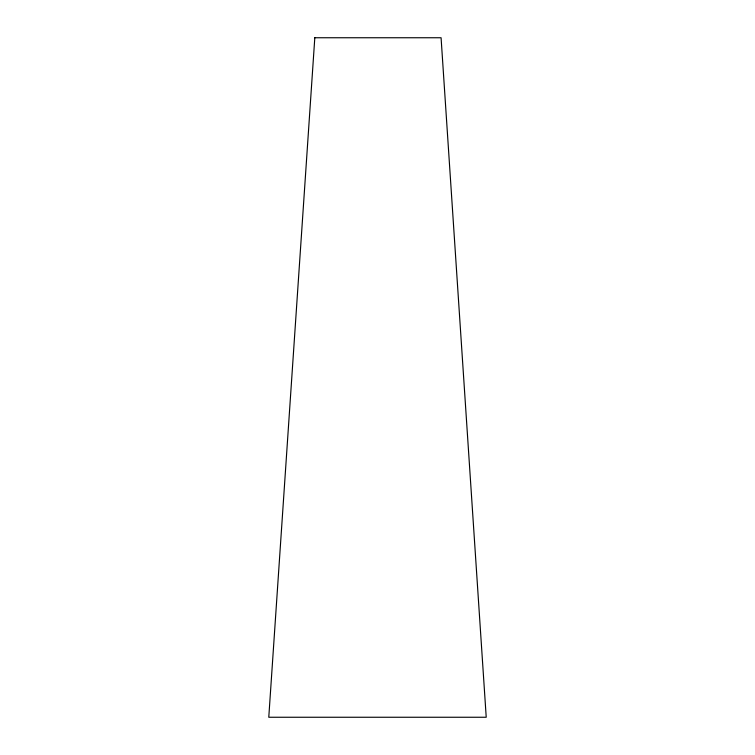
<?xml version="1.0" encoding="UTF-8"?>
<svg xmlns="http://www.w3.org/2000/svg" width="755" height="755" viewBox="0 0 755 755"><rect width="100%" height="100%" fill="white"/><g stroke="black" fill="none" stroke-linecap="round" stroke-linejoin="round"><path stroke-width="1.13" d="M314.807 37.75L268.78 717.25L486.22 717.25L441.08 37.75L314.807 37.75"/></g></svg>
